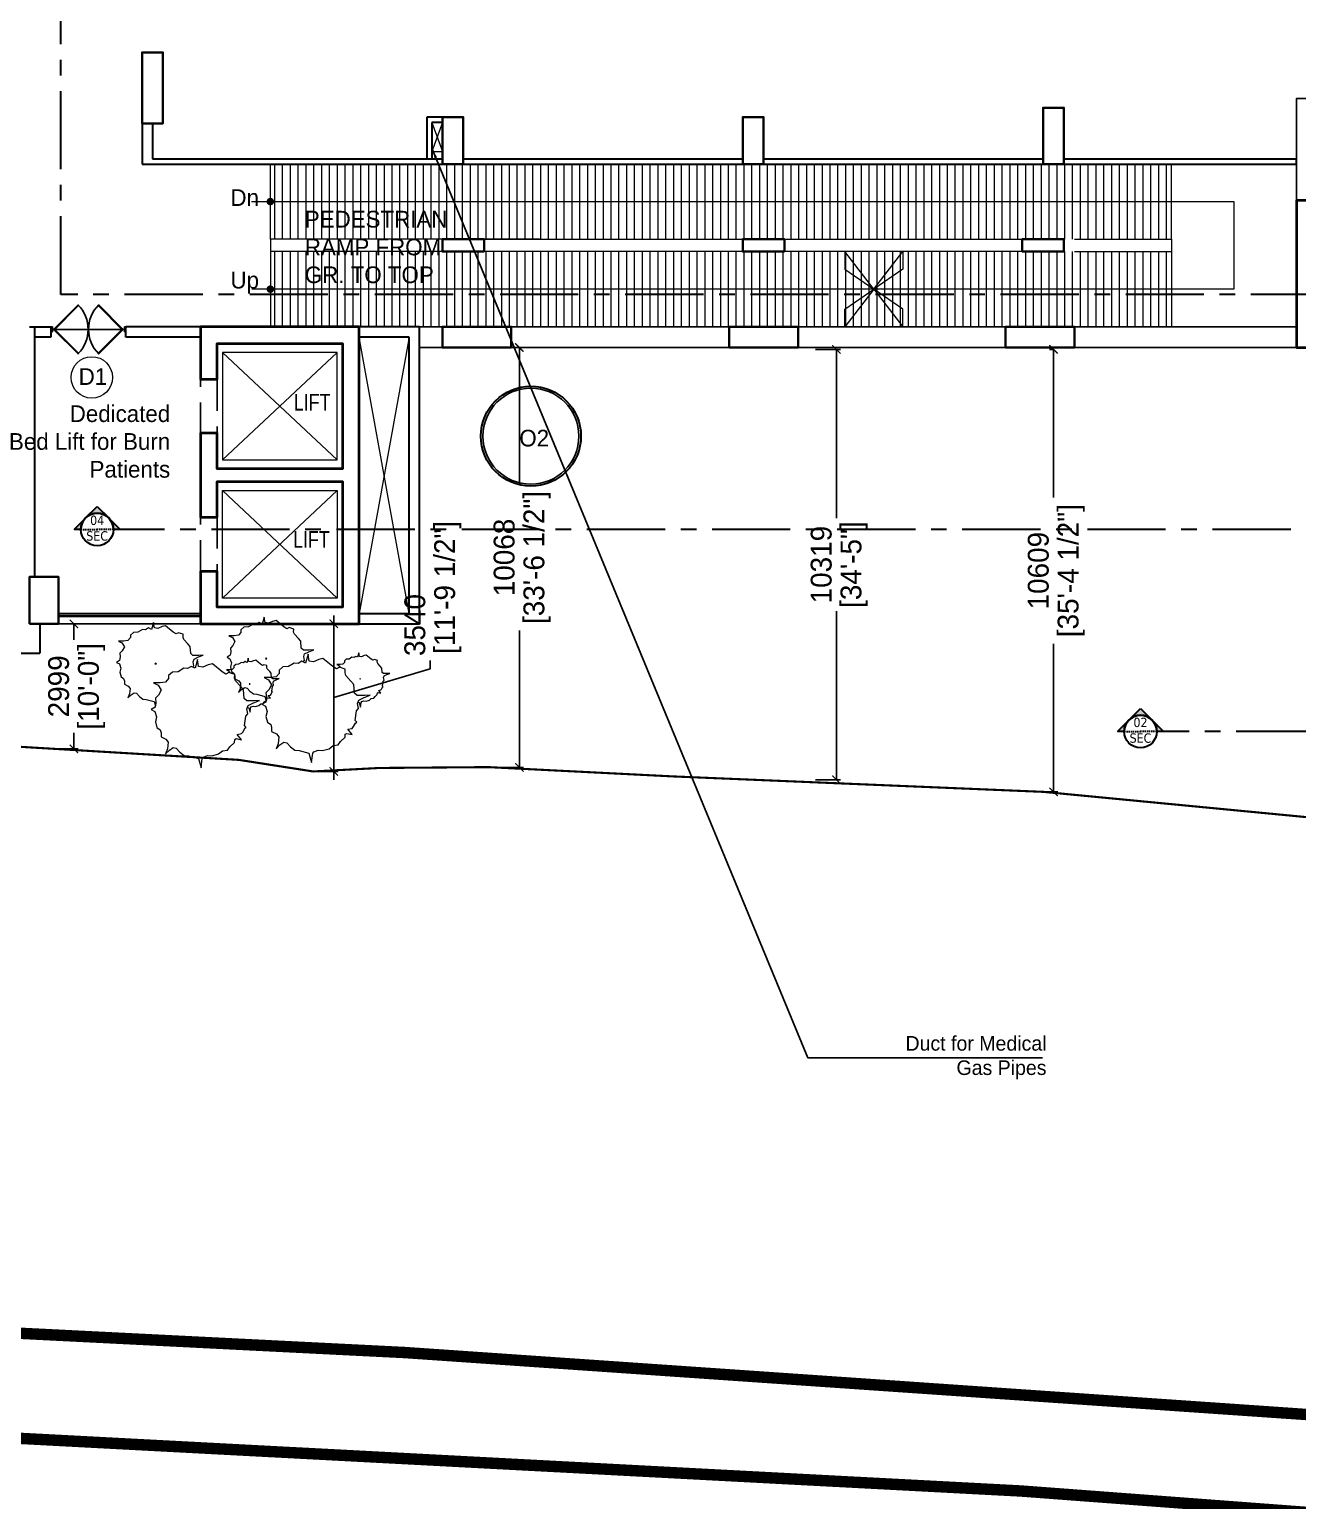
# Model space of a CAD drawing. Header units: millimetres. Extents: x 221017 to 6120115, y -1189702 to 83047459.
# Drawn here: x 3035820 to 3066220, y 33544 to 68821 of the extents above; entities that cross this region are included whole.
import ezdxf

# ---------------------------------------------------------------- set-up
doc = ezdxf.new("R2010")
doc.units = ezdxf.units.MM
doc.header["$LTSCALE"] = 150
doc.header["$MEASUREMENT"] = 0
doc.header["$PDMODE"] = 35
doc.header["$PDSIZE"] = -20
for name, pattern in [('BORDER', [1.75, 0.5, -0.25, 0.5, -0.25, 0, -0.25]), ('CENTERX2', [4, 2.5, -0.5, 0.5, -0.5]), ('DASHED2', [0.375, 0.25, -0.125]), ('HIDDEN', [0.375, 0.25, -0.125]), ('HIDDEN2', [0.1875, 0.125, -0.0625])]:
    doc.linetypes.add(name, pattern=pattern)
doc.layers.get('0').update_dxf_attribs({"linetype": 'CONTINUOUS', "lineweight": 9})
doc.layers.get('DEFPOINTS').update_dxf_attribs({"linetype": 'HIDDEN'})
for name, color, linetype in [('Above', 63, 'DASHED2'), ('door', 131, 'CONTINUOUS'), ('FURNITURE', 20, 'CONTINUOUS'), ('GLASS PLAN', 160, 'CONTINUOUS'), ('LOW WALL', 40, 'CONTINUOUS'), ('Propoerty Line', 3, 'BORDER'), ('ROAD', 1, 'CONTINUOUS'), ('TEXT', 7, 'CONTINUOUS')]:
    doc.layers.add(name, color=color, linetype=linetype)
for name, color, linetype, lineweight in [('col new', 1, 'CONTINUOUS', 35), ('DIM', 7, 'CONTINUOUS', 13), ('Door Window Schedule', 173, 'CONTINUOUS', 9), ('illustr-TREE', 113, 'CONTINUOUS', 5), ('line', 251, 'CONTINUOUS', 15), ('new column', 203, 'CONTINUOUS', 40), ('Notes', 240, 'CONTINUOUS', 9), ('RAMP', 251, 'CONTINUOUS', 5), ('section line', 254, 'CONTINUOUS', 30), ('WALL', 7, 'CONTINUOUS', 30), ('Wall_Low', 31, 'CONTINUOUS', 20)]:
    doc.layers.add(name, color=color, linetype=linetype, lineweight=lineweight)
doc.layers.add('landscape', color=7, linetype='CONTINUOUS', lineweight=18, true_color=0x050505)
doc.styles.get("Standard").update_dxf_attribs({"font": 'GOTHIC.TTF', "width": 0.8})
doc.styles.add('Tahoma', font='tahoma.ttf')
doc.styles.add('Text Layout', font='GOTHIC.TTF')
doc.dimstyles.new('scale 50mm NEW', dxfattribs={"dimscale": 0, "dimtxt": 500, "dimasz": 200, "dimexe": 100, "dimexo": 100, "dimgap": 100, "dimtad": 0, "dimdec": 0, "dimzin": 1, "dimdsep": 46, "dimtxsty": 'Text Layout', "dimblk": 'ARCHTICK', "dimcen": 0.09, "dimclrd": 256, "dimclre": 256, "dimadec": 0, "dimazin": 0, "dimtfac": 1, "dimtdec": 0, "dimtmove": 1, "dimatfit": 0, "dimfxl": 0, "dimtolj": 1, "dimtzin": 0, "dimarcsym": 0})

# ---------------------------------------------------------------- blocks, each defined once
blk = doc.blocks.new('TREE_016')
at = {"layer": 'illustr-TREE'}
for p, q in [((-11407.8, 14147.4), (-11411.5, 14133.9)), ((-11406, 14136.8), (-11407.8, 14147.4)), ((-11391.4, 14139.2), (-11399.6, 14135.7)), ((-11384.9, 14140.9), (-11391.4, 14139.2)), ((-11369.8, 14128.6), (-11384.9, 14140.9)), ((-11475.1, 14111.6), (-11468.3, 14108.1)), ((-11465.1, 14111.6), (-11475.1, 14111.6)), ((-11456.8, 14112.8), (-11465.1, 14111.6)), ((-11452.2, 14118.1), (-11456.8, 14112.8)), ((-11446.3, 14128), (-11452.2, 14122.8)), ((-11452.2, 14122.8), (-11452.2, 14118.1)), ((-11437.6, 14128.6), (-11446.3, 14128)), ((-11428.9, 14133.9), (-11437.6, 14128.6)), ((-11422.9, 14133.3), (-11428.9, 14133.9)), ((-11417.4, 14136.8), (-11422.9, 14133.3)), ((-11411.5, 14133.9), (-11417.4, 14136.8)), ((-11399.6, 14135.7), (-11406, 14136.8)), ((-11364.3, 14125.1), (-11369.8, 14128.6)), ((-11359.8, 14127.5), (-11364.3, 14125.1)), ((-11350.6, 14124.5), (-11359.8, 14127.5)), ((-11351.1, 14118.6), (-11350.6, 14124.5)), ((-11349.7, 14114.5), (-11351.1, 14118.6)), ((-11341.9, 14106.3), (-11349.7, 14114.5)), ((-11467.8, 14092.8), (-11472.4, 14088.1)), ((-11472.4, 14088.1), (-11471.5, 14081.1)), ((-11468.3, 14108.1), (-11463.7, 14100.5)), ((-11463.7, 14100.5), (-11467.8, 14092.8)), ((-11337.3, 14101), (-11341.9, 14106.3)), ((-11336.4, 14087.5), (-11337.3, 14101)), ((-11332.3, 14084), (-11336.4, 14087.5)), ((-11320.9, 14084), (-11332.3, 14084)), ((-11321.8, 14081.1), (-11312.6, 14084.6)), ((-11312.6, 14084.6), (-11320.9, 14084)), ((-11472.8, 14074.1), (-11478.8, 14070.5)), ((-11478.8, 14070.5), (-11473.3, 14067.6)), ((-11473.3, 14067.6), (-11470.5, 14059.4)), ((-11471.5, 14081.1), (-11472.8, 14074.1)), ((-11470.5, 14059.4), (-11472.4, 14051.8)), ((-11403.7, 14069.4), (-11405.1, 14067.6)), ((-11405.1, 14067.6), (-11402.3, 14067.6)), ((-11402.3, 14067.6), (-11403.7, 14069.4)), ((-11349.8, 14059.3), (-11360.7, 14052.7)), ((-11342.4, 14058.6), (-11349.8, 14059.3)), ((-11335.5, 14063), (-11342.4, 14058.6)), ((-11328.1, 14059.3), (-11335.5, 14063)), ((-11333.1, 14061.2), (-11330.5, 14064.1)), ((-11331.8, 14071.7), (-11330, 14077)), ((-11330.5, 14064.1), (-11331.8, 14071.7)), ((-11330, 14077), (-11321.8, 14081.1)), ((-11323.5, 14076.2), (-11328.1, 14059.3)), ((-11321.2, 14063), (-11323.5, 14076.2)), ((-11313.2, 14061.5), (-11321.2, 14063)), ((-11302.9, 14065.9), (-11313.2, 14061.5)), ((-11294.9, 14068.1), (-11302.9, 14065.9)), ((-11276, 14052.7), (-11294.9, 14068.1)), ((-11268.1, 14056.3), (-11263.9, 14054.1)), ((-11261.8, 14056.3), (-11268.1, 14056.3)), ((-11256.7, 14057.1), (-11261.8, 14056.3)), ((-11253.8, 14060.4), (-11256.7, 14057.1)), ((-11250.1, 14066.6), (-11253.8, 14063.3)), ((-11253.8, 14063.3), (-11253.8, 14060.4)), ((-11244.7, 14067), (-11250.1, 14066.6)), ((-11239.2, 14070.3), (-11244.7, 14067)), ((-11235.5, 14069.9), (-11239.2, 14070.3)), ((-11232.1, 14072.1), (-11235.5, 14069.9)), ((-11228.4, 14070.3), (-11232.1, 14072.1)), ((-11226.1, 14078.7), (-11228.4, 14070.3)), ((-11224.9, 14072.1), (-11226.1, 14078.7)), ((-11220.9, 14071.4), (-11224.9, 14072.1)), ((-11215.8, 14073.6), (-11220.9, 14071.4)), ((-11211.8, 14074.7), (-11215.8, 14073.6)), ((-11202.3, 14067), (-11211.8, 14074.7)), ((-11198.9, 14064.8), (-11202.3, 14067)), ((-11196, 14066.2), (-11198.9, 14064.8)), ((-11190.3, 14064.4), (-11196, 14066.2)), ((-11190.6, 14060.7), (-11190.3, 14064.4)), ((-11189.8, 14058.2), (-11190.6, 14060.7)), ((-11184.9, 14053), (-11189.8, 14058.2)), ((-11472.4, 14051.8), (-11470.1, 14042.9)), ((-11470.1, 14042.9), (-11465.1, 14039.4)), ((-11465.1, 14039.4), (-11463.7, 14034.7)), ((-11463.7, 14034.7), (-11463.7, 14028.9)), ((-11463.7, 14028.9), (-11456.4, 14025.3)), ((-11407.6, 14031.5), (-11399, 14027)), ((-11395, 14031.5), (-11407.6, 14031.5)), ((-11399, 14027), (-11393.3, 14017.5)), ((-11384.7, 14032.9), (-11395, 14031.5)), ((-11379, 14039.5), (-11384.7, 14032.9)), ((-11371.6, 14052), (-11379, 14045.4)), ((-11379, 14045.4), (-11379, 14039.5)), ((-11360.7, 14052.7), (-11371.6, 14052)), ((-11269.1, 14048.3), (-11276, 14052.7)), ((-11263.4, 14051.3), (-11269.1, 14048.3)), ((-11263.9, 14054.1), (-11261.7, 14050.5)), ((-11252, 14047.6), (-11263.4, 14051.3)), ((-11252.5, 14040.3), (-11252, 14047.6)), ((-11250.8, 14035.1), (-11252.5, 14040.3)), ((-11241.1, 14024.8), (-11250.8, 14035.1)), ((-11223.5, 14029.9), (-11224.4, 14028.8)), ((-11224.4, 14028.8), (-11222.7, 14028.8)), ((-11222.7, 14028.8), (-11223.5, 14029.9)), ((-11182, 14049.7), (-11184.9, 14053)), ((-11181.5, 14041.3), (-11182, 14049.7)), ((-11178.9, 14039.1), (-11181.5, 14041.3)), ((-11179.7, 14024.4), (-11177.7, 14026.6)), ((-11171.7, 14039.1), (-11178.9, 14039.1)), ((-11178.6, 14031.4), (-11177.5, 14034.7)), ((-11177.7, 14026.6), (-11178.6, 14031.4)), ((-11177.5, 14034.7), (-11172.3, 14037.3)), ((-11172.3, 14037.3), (-11166.6, 14039.5)), ((-11166.6, 14039.5), (-11171.7, 14039.1)), ((-11453.6, 14010.1), (-11456.8, 14002.5)), ((-11456.8, 14002.5), (-11450.9, 14008.3)), ((-11456.4, 14025.3), (-11452.7, 14020.6)), ((-11452.7, 14020.6), (-11453.6, 14010.1)), ((-11450.9, 14008.3), (-11444.9, 14012.4)), ((-11444.9, 14012.4), (-11440.3, 14011.3)), ((-11440.3, 14011.3), (-11434.8, 14005.4)), ((-11434.8, 14005.4), (-11428, 14000.1)), ((-11428, 14000.1), (-11421.6, 13999.5)), ((-11421.6, 13999.5), (-11406.5, 13995.4)), ((-11398.5, 14008), (-11404.2, 14002.1)), ((-11404.2, 14002.1), (-11403, 13993.3)), ((-11393.3, 14017.5), (-11398.5, 14008)), ((-11235.4, 14018.2), (-11241.1, 14024.8)), ((-11234.2, 14001.4), (-11235.4, 14018.2)), ((-11229.1, 13997), (-11234.2, 14001.4)), ((-11194.9, 13995.1), (-11190.6, 13999.1)), ((-11190.6, 13999.1), (-11190.3, 14002.1)), ((-11190.3, 14002.1), (-11188.9, 14002.8)), ((-11188.9, 14002.8), (-11183.7, 14001.7)), ((-11188, 14006.8), (-11183.7, 14007.6)), ((-11183.7, 14001.7), (-11188, 14006.8)), ((-11183.7, 14007.6), (-11182.3, 14009.4)), ((-11182.3, 14009.4), (-11180.6, 14012.7)), ((-11180.9, 14015.3), (-11179.7, 14024.4)), ((-11179.5, 14013.4), (-11180.9, 14015.3)), ((-11180.6, 14012.7), (-11179.5, 14013.4)), ((-11404.7, 13984.5), (-11412.2, 13980.1)), ((-11412.2, 13980.1), (-11405.3, 13976.4)), ((-11406.5, 13995.4), (-11404, 13987)), ((-11405.3, 13976.4), (-11401.9, 13966.2)), ((-11403, 13993.3), (-11404.7, 13984.5)), ((-11230.8, 13967.6), (-11226.8, 13972)), ((-11214.8, 13997), (-11229.1, 13997)), ((-11228.5, 13981.6), (-11226.2, 13988.2)), ((-11226.8, 13972), (-11228.5, 13981.6)), ((-11227.5, 13984.3), (-11225.2, 13983.7)), ((-11226.2, 13988.2), (-11215.9, 13993.3)), ((-11225.2, 13983.7), (-11222.7, 13974.9)), ((-11222.7, 13974.9), (-11221.5, 13983.7)), ((-11221.5, 13983.7), (-11220.4, 13985.2)), ((-11220.4, 13985.2), (-11216.4, 13986.7)), ((-11216.4, 13986.7), (-11212.1, 13986.3)), ((-11215.9, 13993.3), (-11204.5, 13997.7)), ((-11204.5, 13997.7), (-11214.8, 13997)), ((-11212.1, 13986.3), (-11205.8, 13988.1)), ((-11205.8, 13988.1), (-11202.1, 13991.1)), ((-11202.1, 13991.1), (-11197.2, 13991.8)), ((-11197.2, 13991.8), (-11194.9, 13995.1)), ((-11401.9, 13966.2), (-11404.2, 13956.6)), ((-11404.2, 13956.6), (-11401.3, 13945.6)), ((-11401.3, 13945.6), (-11395, 13941.2)), ((-11236, 13937.6), (-11232.5, 13944.2)), ((-11233.1, 13949.3), (-11230.8, 13967.6)), ((-11230.2, 13945.6), (-11233.1, 13949.3)), ((-11232.5, 13944.2), (-11230.2, 13945.6)), ((-11395, 13941.2), (-11393.3, 13935.4)), ((-11393.3, 13935.4), (-11393.3, 13928)), ((-11393.3, 13928), (-11384.1, 13923.6)), ((-11384.1, 13923.6), (-11379.6, 13917.8)), ((-11379.6, 13917.8), (-11380.7, 13904.5)), ((-11261.1, 13908.9), (-11252.5, 13917)), ((-11252.5, 13917), (-11252, 13922.9)), ((-11252, 13922.9), (-11249.1, 13924.4)), ((-11249.1, 13924.4), (-11238.8, 13922.2)), ((-11247.4, 13932.4), (-11238.8, 13933.9)), ((-11238.8, 13922.2), (-11247.4, 13932.4)), ((-11238.8, 13933.9), (-11236, 13937.6)), ((-11380.7, 13904.5), (-11384.7, 13895)), ((-11384.7, 13895), (-11377.3, 13902.3)), ((-11377.3, 13902.3), (-11369.8, 13907.5)), ((-11369.8, 13907.5), (-11364.1, 13906)), ((-11364.1, 13906), (-11357.3, 13898.7)), ((-11357.3, 13898.7), (-11348.7, 13892.1)), ((-11348.7, 13892.1), (-11340.7, 13891.3)), ((-11340.7, 13891.3), (-11321.8, 13886.2)), ((-11321.8, 13886.2), (-11316.6, 13868.6)), ((-11316.6, 13868.6), (-11314.3, 13886.2)), ((-11314.3, 13886.2), (-11312.1, 13889.1)), ((-11312.1, 13889.1), (-11304, 13892.1)), ((-11304, 13892.1), (-11295.5, 13891.3)), ((-11295.5, 13891.3), (-11282.9, 13895)), ((-11282.9, 13895), (-11275.4, 13900.9)), ((-11275.4, 13900.9), (-11265.7, 13902.3)), ((-11265.7, 13902.3), (-11261.1, 13908.9))]:
    blk.add_line(p, q, dxfattribs=at)
blk = doc.blocks.new('_ARCHTICK')
at = {"color": 0, "linetype": 'ByBlock', "const_width": 0.15}
blk.add_lwpolyline([(-0.5, -0.5), (0.5, 0.5)], dxfattribs=at)
blk = doc.blocks.new('*D202')
at = {"layer": 'DEFPOINTS', "color": 0, "ltscale": 0.5, "transparency": 16777216}
for p in [(3036170, 54568), (3036430, 51569), (3036885, 51569)]:
    blk.add_point(p, dxfattribs=at)
at = {"layer": 'DIM', "lineweight": -2, "ltscale": 0.5, "transparency": 16777216}
for p, q in [((3036385, 54568), (3036985, 54568)), ((3036885, 54568), (3036885, 54185)), ((3036885, 51569), (3036885, 51952)), ((3036530, 51569), (3036985, 51569))]:
    blk.add_line(p, q, dxfattribs=at)
at = {"layer": 'DIM', "lineweight": -2, "ltscale": 0.5, "transparency": 16777216, "xscale": 200, "yscale": 200, "zscale": 200}
for p, rotation in [((3036885, 54568), 90), ((3036885, 51569), 270)]:
    blk.add_blockref('_ARCHTICK', p, dxfattribs=dict(at, rotation=rotation))
at = {"layer": 'DIM', "color": 0, "ltscale": 0.5, "transparency": 16777216, "char_height": 500, "attachment_point": 5, "rotation": 90, "style": 'Text Layout'}
for s, insert in [('\\A1;[10\'-0"]', (3037309, 53069)), ('\\A1;2999', (3036522, 53069))]:
    blk.add_mtext(s, dxfattribs=dict(at, insert=insert))
blk = doc.blocks.new('*D203')
at = {"layer": 'DEFPOINTS', "color": 0, "ltscale": 0.5, "transparency": 16777216}
for p in [(3042622, 54568), (3043115, 54568), (3042622, 51028)]:
    blk.add_point(p, dxfattribs=at)
at = {"layer": 'DIM', "lineweight": -2, "ltscale": 0.5, "transparency": 16777216}
for p, q in [((3043115, 54568), (3043115, 54768)), ((3042722, 54568), (3043215, 54568)), ((3043115, 51028), (3043115, 54568)), ((3043115, 51028), (3043115, 54568)), ((3045424, 53491), (3045424, 53691)), ((3043115, 52798), (3045424, 53491)), ((3042722, 51028), (3043215, 51028)), ((3043115, 51028), (3043115, 50828))]:
    blk.add_line(p, q, dxfattribs=at)
at = {"layer": 'DIM', "lineweight": -2, "ltscale": 0.5, "transparency": 16777216, "xscale": 200, "yscale": 200, "zscale": 200}
for p, rotation in [((3043115, 54568), 270), ((3043115, 51028), 90)]:
    blk.add_blockref('_ARCHTICK', p, dxfattribs=dict(at, rotation=rotation))
at = {"layer": 'DIM', "color": 0, "ltscale": 0.5, "transparency": 16777216, "char_height": 500, "attachment_point": 5, "rotation": 90, "style": 'Text Layout'}
for s, insert in [('\\A1;[11\'-9 1/2"]', (3045848, 55442)), ('\\A1;3540', (3045062, 54539))]:
    blk.add_mtext(s, dxfattribs=dict(at, insert=insert))
blk = doc.blocks.new('*D232')
at = {"layer": 'DEFPOINTS', "color": 0, "ltscale": 0.5, "transparency": 16777216}
for p in [(3046545, 61193), (3045970, 51125), (3047564, 51125)]:
    blk.add_point(p, dxfattribs=at)
at = {"layer": 'DIM', "lineweight": -2, "ltscale": 0.5, "transparency": 16777216}
for p, q in [((3047064, 61193), (3047664, 61193)), ((3047564, 61193), (3047564, 57910)), ((3047564, 51125), (3047564, 54409)), ((3047064, 51125), (3047664, 51125))]:
    blk.add_line(p, q, dxfattribs=at)
at = {"layer": 'DIM', "lineweight": -2, "ltscale": 0.5, "transparency": 16777216, "xscale": 200, "yscale": 200, "zscale": 200}
for p, rotation in [((3047564, 61193), 90), ((3047564, 51125), 270)]:
    blk.add_blockref('_ARCHTICK', p, dxfattribs=dict(at, rotation=rotation))
at = {"layer": 'DIM', "color": 0, "ltscale": 0.5, "transparency": 16777216, "char_height": 500, "attachment_point": 5, "rotation": 90, "style": 'Text Layout'}
for s, insert in [('\\A1;[33\'-6 1/2"]', (3047988, 56159)), ('\\A1;10068', (3047202, 56159))]:
    blk.add_mtext(s, dxfattribs=dict(at, insert=insert))
blk = doc.blocks.new('*D233')
at = {"layer": 'DEFPOINTS', "color": 0, "ltscale": 0.5, "transparency": 16777216}
for p in [(3053170, 61148), (3055165, 61148), (3053170, 50829)]:
    blk.add_point(p, dxfattribs=at)
at = {"layer": 'DIM', "lineweight": -2, "ltscale": 0.5, "transparency": 16777216}
for p, q in [((3054665, 61148), (3055265, 61148)), ((3055165, 61148), (3055165, 57105)), ((3055165, 50829), (3055165, 54872)), ((3054665, 50829), (3055265, 50829))]:
    blk.add_line(p, q, dxfattribs=at)
at = {"layer": 'DIM', "lineweight": -2, "ltscale": 0.5, "transparency": 16777216, "xscale": 200, "yscale": 200, "zscale": 200}
for p, rotation in [((3055165, 61148), 90), ((3055165, 50829), 270)]:
    blk.add_blockref('_ARCHTICK', p, dxfattribs=dict(at, rotation=rotation))
at = {"layer": 'DIM', "color": 0, "ltscale": 0.5, "transparency": 16777216, "char_height": 500, "attachment_point": 5, "rotation": 90, "style": 'Text Layout'}
for s, insert in [('\\A1;10319', (3054803, 55988)), ('\\A1;[34\'-5"]', (3055589, 55988))]:
    blk.add_mtext(s, dxfattribs=dict(at, insert=insert))
blk = doc.blocks.new('*D234')
at = {"layer": 'DEFPOINTS', "color": 0, "ltscale": 0.5, "transparency": 16777216}
for p in [(3060370, 61148), (3060129, 50539), (3060370, 50539)]:
    blk.add_point(p, dxfattribs=at)
at = {"layer": 'DIM', "lineweight": -2, "ltscale": 0.5, "transparency": 16777216}
for p, q in [((3060370, 61148), (3060270, 61148)), ((3060370, 61148), (3060370, 57594)), ((3060370, 50539), (3060370, 54092)), ((3060229, 50539), (3060470, 50539))]:
    blk.add_line(p, q, dxfattribs=at)
at = {"layer": 'DIM', "lineweight": -2, "ltscale": 0.5, "transparency": 16777216, "xscale": 200, "yscale": 200, "zscale": 200}
for p, rotation in [((3060370, 61148), 90), ((3060370, 50539), 270)]:
    blk.add_blockref('_ARCHTICK', p, dxfattribs=dict(at, rotation=rotation))
at = {"layer": 'DIM', "color": 0, "ltscale": 0.5, "transparency": 16777216, "char_height": 500, "attachment_point": 5, "rotation": 90, "style": 'Text Layout'}
for s, insert in [('\\A1;[35\'-4 1/2"]', (3060794, 55843)), ('\\A1;10609', (3060007, 55843))]:
    blk.add_mtext(s, dxfattribs=dict(at, insert=insert))
blk = doc.blocks.new('D72')
at = {"layer": 'door'}
for p, q in [((0, 4.9), (1.5, 4.9)), ((0, -0.1), (0, 4.9)), ((0, 0.4), (0, 4.5)), ((1.5, -0.1), (1.5, 4.9)), ((1.5, 0.9), (1.5, 0.9)), ((2.5, 2.4), (3.4, 2.4)), ((69.5, 2.4), (68.6, 2.4)), ((70.5, 0.9), (70.5, 4.9)), ((72, 4.9), (70.5, 4.9)), ((70.5, -0.1), (70.5, 0.9)), ((70.5, 0.9), (70.5, 0.9)), ((72, -0.1), (72, 4.9)), ((72, 0.4), (72, 4.5)), ((0, -0.1), (1.5, -0.1)), ((72, -0.1), (70.5, -0.1))]:
    blk.add_line(p, q, dxfattribs=at)
at = {"layer": 'door', "linetype": 'HIDDEN2', "ltscale": 10}
blk.add_line((1.5, 2.4), (70.5, 2.4), dxfattribs=at)
at = {"layer": 'door', "ltscale": 10}
for points in [[(26.7, 25.3, 0.007036), (26.1, 26), (2.5, 2.4), (3.2, 1.8)], [(45.3, 25.3, -0.007036), (45.9, 26), (69.5, 2.4), (68.8, 1.8)], [(26.7, -20.5, -0.007036), (26.1, -21.1), (2.5, 2.4), (3.2, 3.1)], [(45.3, -20.5, 0.007036), (45.9, -21.1), (69.5, 2.4), (68.8, 3.1)]]:
    blk.add_lwpolyline(points, format="xyb", close=True, dxfattribs=at)
for centre, start, end in [((2.5, 2.4), 315, 45), ((69.5, 2.4), 135, 225)]:
    blk.add_arc(centre, 33.3, start, end, dxfattribs=at)
blk = doc.blocks.new('gf gf g')
at = {"layer": 'Door Window Schedule', "ltscale": 0.5}
blk.add_circle((3035065, 232482), 497, dxfattribs=at)
at = {"layer": 'Door Window Schedule', "ltscale": 0.5, "insert": (3035092, 232703), "char_height": 400, "width": 871.62, "attachment_point": 2}
blk.add_mtext('{\\W1;D1}', dxfattribs=at)

msp = doc.modelspace()

# ---------------------------------------------------------------- hatches: boundary and pattern name
at = {"layer": 'RAMP', "ltscale": 0.5}
h = msp.add_hatch(dxfattribs=at)
h.set_pattern_fill('LINE', color=256, scale=1500, angle=90, style=0)
h.set_pattern_definition([(90, (2911577.74, 78103.02), (-187.5, 1e-14), [])])
h.paths.add_polyline_path([(3057059.7, 65593.2), (3041594.8, 65593.2), (3041594.8, 63793.2), (3048044.8, 63793.2), (3052919.8, 63793.2), (3053919.8, 63793.2), (3057059.7, 63793.2), (3056059.7, 64693.2)])
h.paths.add_polyline_path([(3063194.8, 65593.2), (3057059.7, 65593.2), (3056059.7, 64693.2), (3063194.8, 64693.2)])
h.paths.add_polyline_path([(3063194.8, 64693.2), (3056059.7, 64693.2), (3057059.7, 63793.2), (3059869.8, 63793.2), (3060869.8, 63793.2), (3063194.8, 63793.2)])
h.paths.add_polyline_path([(3063194.8, 63493.2), (3060869.8, 63493.2), (3059869.8, 63493.2), (3053919.8, 63493.2), (3052919.8, 63493.2), (3046719.8, 63493.2), (3041594.8, 63493.2), (3041594.8, 62593.2), (3063194.8, 62593.2)])
h.paths.add_polyline_path([(3063194.8, 62593.2), (3041594.8, 62593.2), (3041594.8, 61693.2), (3043720.8, 61693.2), (3045719.8, 61693.2), (3047369.3, 61693.2), (3052595, 61693.2), (3054244.5, 61693.2), (3059220.3, 61693.2), (3060869.8, 61693.2), (3063194.8, 61693.2)])
at = {"layer": 'section line'}
h = msp.add_hatch(color=256, dxfattribs=at)
edge = h.paths.add_edge_path()
edge.add_line((3037052.5, 56831.1), (3036890.7, 56831.1))
edge.add_line((3036890.7, 56831.1), (3037443.1, 57383.6))
edge.add_line((3037443.1, 57383.6), (3037995.6, 56831.1))
edge.add_line((3037995.6, 56831.1), (3037833.8, 56831.1))
edge.add_arc((3037443.1, 56831.1), 390.6, 0, 180)
h = msp.add_hatch(color=256, dxfattribs=at)
edge = h.paths.add_edge_path()
edge.add_line((3062063.5, 51985.1), (3061901.7, 51985.1))
edge.add_line((3061901.7, 51985.1), (3062454.1, 52537.6))
edge.add_line((3062454.1, 52537.6), (3063006.5, 51985.1))
edge.add_line((3063006.5, 51985.1), (3062844.7, 51985.1))
edge.add_arc((3062454.1, 51985.1), 390.6, 0, 180)

# ---------------------------------------------------------------- linework, layer by layer
at = {"ltscale": 0.5}
for p, q in [((3041594.8, 63793.2), (3041594.8, 65593.2)), ((3063194.8, 63793.2), (3063194.8, 65593.2)), ((3048044.8, 63793.2), (3041594.8, 63793.2)), ((3041594.8, 63793.2), (3041594.8, 63493.2)), ((3046719.8, 63793.2), (3052919.8, 63793.2)), ((3053919.8, 63793.2), (3059869.8, 63793.2)), ((3060869.8, 63793.2), (3063194.8, 63793.2)), ((3063194.8, 63793.2), (3063194.8, 61693.2)), ((3048044.8, 63493.2), (3041594.8, 63493.2)), ((3041594.8, 63493.2), (3041594.8, 61693.2)), ((3052919.8, 63493.2), (3046719.8, 63493.2)), ((3059869.8, 63493.2), (3053919.8, 63493.2)), ((3056059.7, 62593.2), (3055364.7, 63493.2)), ((3060869.8, 63493.2), (3063194.8, 63493.2)), ((3056059.7, 62593.2), (3041151.2, 62593.2)), ((3056059.7, 62593.2), (3055364.7, 61693.2)), ((3056059.7, 62593.2), (3056754.7, 61693.2))]:
    msp.add_line(p, q, dxfattribs=at)
for points in [[(3041145.2, 64693.2), (3064693.3, 64693.2), (3064693.3, 62593.2), (3056059.7, 62593.2), (3056754.7, 63493.2)], [(3055364.7, 63493.2), (3055364.7, 63070.1), (3056059.7, 62593.2)], [(3056754.7, 63493.2), (3056754.7, 63070.1), (3056059.7, 62593.2)], [(3055364.7, 61693.2), (3055364.7, 62116.2), (3056059.7, 62593.2)], [(3056754.7, 61693.2), (3056754.7, 62116.2), (3056059.7, 62593.2)]]:
    msp.add_lwpolyline(points, dxfattribs=at)
at = {"ltscale": 0.5, "const_width": 90}
for points in [[(3041639.8, 64693.2, -1), (3041549.8, 64693.2, -1)], [(3041639.8, 62593.2, -1), (3041549.8, 62593.2, -1)]]:
    msp.add_lwpolyline(points, format="xyb", close=True, dxfattribs=at)
at = {"layer": 'Above', "ltscale": 20}
for p, q in [((3039921.3, 59128.4), (3039921.3, 60428.4)), ((3040321.3, 60428.4), (3040321.3, 59128.4)), ((3039921.3, 55824.2), (3039921.3, 57124.2)), ((3040321.3, 57124.2), (3040321.3, 55824.2))]:
    msp.add_line(p, q, dxfattribs=at)
at = {"layer": 'col new', "linetype": 'Continuous', "ltscale": 0.5}
for points in [[(3038519.8, 66568.2), (3039019.8, 66568.2), (3039019.8, 68268.2), (3038519.8, 68268.2)], [(3045719.8, 65593.2), (3046219.8, 65593.2), (3046219.8, 66718.2), (3045719.8, 66718.2)], [(3052919.8, 65593.2), (3053419.8, 65593.2), (3053419.8, 66718.2), (3052919.8, 66718.2)], [(3060119.8, 65593.2), (3060619.8, 65593.2), (3060619.8, 66943.2), (3060119.8, 66943.2)], [(3046719.8, 63493.2), (3046719.8, 63793.2), (3045719.8, 63793.2), (3045719.8, 63493.2)], [(3053919.8, 63493.2), (3053919.8, 63793.2), (3052919.8, 63793.2), (3052919.8, 63493.2)], [(3060619.8, 63493.2), (3060619.8, 63793.2), (3059619.8, 63793.2), (3059619.8, 63493.2)], [(3047369.3, 61193.2), (3047369.3, 61693.2), (3045719.8, 61693.2), (3045719.8, 61193.2)], [(3054244.5, 61193.2), (3054244.5, 61693.2), (3052595, 61693.2), (3052595, 61193.2)], [(3060869.8, 61193.2), (3060869.8, 61693.2), (3059220.3, 61693.2), (3059220.3, 61193.2)], [(3035819.8, 54568.2), (3036519.8, 54568.2), (3036519.8, 55693.2), (3035819.8, 55693.2)]]:
    msp.add_lwpolyline(points, close=True, dxfattribs=at)
at = {"layer": 'FURNITURE', "ltscale": 0.5}
for p, q in [((3045719.8, 61693.2), (3045170.8, 61693.2)), ((3052595, 61693.2), (3047369.3, 61693.2)), ((3059220.3, 61693.2), (3054244.5, 61693.2)), ((3060619.8, 61693.2), (3064744.8, 61693.2)), ((3060869.8, 61693.2), (3066194.8, 61693.2)), ((3045719.8, 61193.2), (3045170.8, 61193.2)), ((3052595, 61193.2), (3047369.3, 61193.2)), ((3059220.3, 61193.2), (3054244.5, 61193.2)), ((3060869.8, 61193.2), (3066194.8, 61193.2))]:
    msp.add_line(p, q, dxfattribs=at)
at = {"layer": 'GLASS PLAN', "ltscale": 0.5}
for p, q in [((3066707.3, 67168.6), (3066194.8, 67168.6)), ((3036519.8, 54768.2), (3039921.3, 54768.2)), ((3036519.8, 54743.2), (3039921.3, 54743.2))]:
    msp.add_line(p, q, dxfattribs=at)
msp.add_lwpolyline([(3066194.8, 67168.6), (3066194.8, 67168.6), (3066194.8, 64718.2)], dxfattribs=at)
at = {"layer": 'line', "linetype": 'Continuous'}
for p, q in [((3044920.8, 54818.2), (3043720.8, 61443.2)), ((3044920.8, 61443.2), (3043720.8, 54818.2)), ((3040446.3, 58497.2), (3043195.8, 61076.7)), ((3040446.3, 61076.7), (3043195.8, 58497.2)), ((3040446.3, 57764.2), (3043195.8, 55184.7)), ((3040446.3, 55184.7), (3043195.8, 57764.2))]:
    msp.add_line(p, q, dxfattribs=at)
for points in [[(3040446.3, 61076.7), (3040446.3, 58497.2), (3043195.8, 58497.2), (3043195.8, 61076.7)], [(3040446.3, 55184.7), (3040446.3, 57764.2), (3043195.8, 57764.2), (3043195.8, 55184.7)]]:
    msp.add_lwpolyline(points, close=True, dxfattribs=at)
at = {"layer": 'LOW WALL', "ltscale": 0.5}
for p, q in [((3036519.8, 54818.2), (3039921.3, 54818.2)), ((3036519.8, 54568.2), (3039921.3, 54568.2))]:
    msp.add_line(p, q, dxfattribs=at)
msp.add_circle((3047841.3, 59067.9), 1150, dxfattribs=at)
at = {"layer": 'new column', "linetype": 'Continuous', "ltscale": 0.5}
for points in [[(3069269.8, 64718.2), (3068382.3, 64718.2), (3068382.3, 64343.2), (3068894.8, 64343.2), (3068894.8, 61568.2), (3066569.8, 61568.2), (3066569.8, 64343.2), (3067082.3, 64343.2), (3067082.3, 64718.2), (3066194.8, 64718.2), (3066194.8, 61193.2), (3069269.8, 61193.2)], [(3043720.8, 61693.2), (3039921.3, 61693.2), (3039921.3, 60436.7), (3040321.3, 60436.7), (3040321.3, 61293.2), (3043320.8, 61293.2), (3043320.8, 58280.7), (3040321.3, 58280.7), (3040321.3, 59137.2), (3039921.3, 59137.2), (3039921.3, 57124.2), (3040321.3, 57124.2), (3040321.3, 57980.7), (3043320.8, 57980.7), (3043320.8, 54968.2), (3040321.3, 54968.2), (3040321.3, 55824.7), (3039921.3, 55824.7), (3039921.3, 54568.2), (3043720.8, 54568.2)]]:
    msp.add_lwpolyline(points, close=True, dxfattribs=at)
at = {"layer": 'Propoerty Line', "lineweight": 15, "const_width": 50.8}
msp.add_lwpolyline([(3032022.8, 51832.8), (3040837.9, 51305.9), (3042621.8, 51027.8), (3044209.1, 51111.6), (3046821.7, 51132.1), (3051246.1, 50909.2), (3060128.7, 50538.7), (3069086.5, 49677.9), (3078837.7, 48342.7), (3080006.5, 47895), (3081092.4, 47858.4), (3082181.6, 47993.4), (3087171.2, 47344.2), (3091956.3, 46618.3), (3093918.4, 46159.8), (3099321.4, 45739.7), (3102399.3, 45421.4), (3112106.8, 44306), (3121829.1, 43070.6), (3132958.2, 40724.3), (3142784.6, 38640.7), (3145693.9, 38036.6), (3163549.7, 34256.8)], dxfattribs=at)
msp.add_lwpolyline([(3032022.8, 51832.8), (3040837.9, 51305.9), (3042621.8, 51027.8), (3044209.1, 51111.6), (3046821.7, 51132.1), (3051246.1, 50909.2), (3060128.7, 50538.7), (3069086.5, 49677.9), (3078837.7, 48342.7), (3080006.5, 47895), (3081092.4, 47858.4), (3082181.6, 47993.4), (3087171.2, 47344.2), (3091956.3, 46618.3), (3093918.4, 46159.8), (3099321.4, 45739.7), (3102399.3, 45421.4), (3112106.8, 44306), (3121829.1, 43070.6), (3132958.2, 40724.3), (3142784.6, 38640.7), (3145693.9, 38036.6), (3163549.7, 34256.8)], dxfattribs=at)
at = {"layer": 'ROAD', "lineweight": 15, "const_width": 274.3}
for points in [[(3193825, 1981.7), (3193658.2, 6673.4), (3192823.7, 8502.9), (3191641.4, 9788.7), (3190044.5, 10955.6), (3185720.7, 12578.1), (3180271.1, 14098.3), (3159712.5, 19286.1), (3150007.4, 21512.3), (3137087.6, 24295.5), (3111139.1, 29312.3), (3098902.4, 31235.2), (3081909, 34140.5), (3071294.7, 35274.1), (3044823, 37093.6), (3021554.8, 38259.2), (3001823.2, 38739.4), (2979917, 38629.2), (2958656.2, 35479.5)], [(3190252.5, 257.8), (3190120.3, 6775.6), (3189860.4, 8047.6), (3188848.1, 9063.6), (3185851.4, 10120.5), (3174881.6, 13055.8), (3161099.1, 16496.8), (3147000.6, 19880), (3135451.5, 22135.9), (3082501.5, 31739.5), (3071046.4, 32915.8), (3059575.3, 33774.8), (3026921.3, 35491.9), (2999362.7, 36370), (2977140.4, 36550.3), (2956715.2, 33205.1), (2926682, 28728)]]:
    msp.add_lwpolyline(points, dxfattribs=at)
at = {"layer": 'section line', "linetype": 'CENTERX2', "ltscale": 5}
for p, q in [((3036574.7, 62466.7), (3036574.7, 71384.4)), ((3105976.6, 62466.7), (3036574.7, 62466.7)), ((3096057.6, 56831.1), (3037833.8, 56831.1)), ((3174624.4, 51985.1), (3062844.7, 51985.1))]:
    msp.add_line(p, q, dxfattribs=at)
at = {"layer": 'section line'}
for p, q in [((3036890.7, 56831.1), (3037443.1, 57383.6)), ((3037166.9, 57107.3), (3037443.1, 57383.6)), ((3037443.1, 57383.6), (3037995.6, 56831.1)), ((3037443.1, 57383.6), (3037719.4, 57107.3)), ((3037052.5, 56831.1), (3036890.7, 56831.1)), ((3037052.5, 56831.1), (3037083.6, 56831.1)), ((3037105.3, 56831.1), (3037136.4, 56831.1)), ((3037156.9, 56831.1), (3037188, 56831.1)), ((3037209.7, 56831.1), (3037240.8, 56831.1)), ((3037261.2, 56831.1), (3037292.3, 56831.1)), ((3037314, 56831.1), (3037345.1, 56831.1)), ((3037365.6, 56831.1), (3037396.7, 56831.1)), ((3037417.1, 56831.1), (3037448.2, 56831.1)), ((3037469.2, 56831.1), (3037438.1, 56831.1)), ((3037520.7, 56831.1), (3037489.6, 56831.1)), ((3037572.3, 56831.1), (3037541.2, 56831.1)), ((3037625.1, 56831.1), (3037594, 56831.1)), ((3037676.6, 56831.1), (3037645.5, 56831.1)), ((3037729.4, 56831.1), (3037698.3, 56831.1)), ((3037781, 56831.1), (3037749.9, 56831.1)), ((3037833.8, 56831.1), (3037802.7, 56831.1)), ((3037995.6, 56831.1), (3037833.8, 56831.1)), ((3061901.7, 51985.1), (3062454.1, 52537.6)), ((3062177.9, 52261.3), (3062454.1, 52537.6)), ((3062454.1, 52537.6), (3063006.5, 51985.1)), ((3062454.1, 52537.6), (3062730.3, 52261.3)), ((3062063.5, 51985.1), (3061901.7, 51985.1)), ((3062063.5, 51985.1), (3062094.6, 51985.1)), ((3062116.3, 51985.1), (3062147.4, 51985.1)), ((3062167.8, 51985.1), (3062198.9, 51985.1)), ((3062220.6, 51985.1), (3062251.7, 51985.1)), ((3062272.2, 51985.1), (3062303.3, 51985.1)), ((3062325, 51985.1), (3062356.1, 51985.1)), ((3062376.5, 51985.1), (3062407.6, 51985.1)), ((3062428, 51985.1), (3062459.1, 51985.1)), ((3062480.2, 51985.1), (3062449.1, 51985.1)), ((3062531.7, 51985.1), (3062500.6, 51985.1)), ((3062583.2, 51985.1), (3062552.1, 51985.1)), ((3062636.1, 51985.1), (3062605, 51985.1)), ((3062687.6, 51985.1), (3062656.5, 51985.1)), ((3062740.4, 51985.1), (3062709.3, 51985.1)), ((3062791.9, 51985.1), (3062760.8, 51985.1)), ((3062844.7, 51985.1), (3062813.6, 51985.1)), ((3063006.5, 51985.1), (3062844.7, 51985.1))]:
    msp.add_line(p, q, dxfattribs=at)
for centre in [(3037443.1, 56831.1), (3062454.1, 51985.1)]:
    msp.add_circle(centre, 390.6, dxfattribs=at)
for centre, start, end in [((3037443.1, 56831.1), 0, 180), ((3037443.1, 56831.1), 45, 135), ((3062454.1, 51985.1), 0, 180), ((3062454.1, 51985.1), 45, 135)]:
    msp.add_arc(centre, 390.6, start, end, dxfattribs=at)
at = {"layer": 'WALL', "ltscale": 0.5}
for p, q in [((3045719.8, 66718.2), (3045344.8, 66718.2)), ((3045344.8, 66718.2), (3045344.8, 65718.2)), ((3038519.8, 66568.2), (3038519.8, 65593.2)), ((3038769.8, 66568.2), (3038769.8, 65718.2)), ((3045719.8, 66593.2), (3045469.8, 66593.2)), ((3045469.8, 66593.2), (3045469.8, 65718.2)), ((3038769.8, 65718.2), (3045719.8, 65718.2)), ((3046219.8, 65718.2), (3052919.8, 65718.2)), ((3053419.8, 65718.2), (3060119.8, 65718.2)), ((3060619.8, 65718.2), (3066194.8, 65718.2)), ((3066194.8, 65593.2), (3066194.8, 65718.2)), ((3038519.8, 65593.2), (3045719.8, 65593.2)), ((3046219.8, 65593.2), (3052919.8, 65593.2)), ((3053419.8, 65593.2), (3060119.8, 65593.2)), ((3060619.8, 65593.2), (3066194.8, 65593.2)), ((3035819.8, 61693.2), (3036332.3, 61693.2)), ((3035944.8, 61693.2), (3035944.8, 55693.2)), ((3036332.3, 61443.2), (3035944.8, 61443.2)), ((3036332.3, 61693.2), (3036332.3, 61443.2)), ((3039921.3, 61693.2), (3038132.3, 61693.2)), ((3038132.3, 61443.2), (3038132.3, 61693.2)), ((3039921.3, 61443.2), (3038132.3, 61443.2)), ((3045170.8, 61693.2), (3043720.8, 61693.2)), ((3044920.8, 61443.2), (3043720.8, 61443.2)), ((3044920.8, 54818.2), (3044920.8, 61443.2)), ((3045170.8, 54568.2), (3045170.8, 61693.2)), ((3043720.8, 54818.2), (3044920.8, 54818.2)), ((3036069.8, 54568.2), (3036069.8, 53866.7)), ((3043720.8, 54568.2), (3045170.8, 54568.2)), ((3030819.8, 53866.7), (3036069.8, 53866.7))]:
    msp.add_line(p, q, dxfattribs=at)
msp.add_circle((3047841.3, 59067.9), 1200, dxfattribs=at)
at = {"layer": 'Wall_Low', "ltscale": 0.5}
for p, q in [((3045469.8, 66593.2), (3045719.8, 65893.2)), ((3045719.8, 66593.2), (3045469.8, 65893.2)), ((3045469.8, 65893.2), (3045719.8, 65893.2))]:
    msp.add_line(p, q, dxfattribs=at)

# ---------------------------------------------------------------- block references
at = {"layer": 'door', "xscale": -25, "yscale": 25, "zscale": 25, "rotation": 180}
msp.add_blockref('D72', (3036332.3, 61689.4), dxfattribs=at)
at = {"layer": 'Door Window Schedule'}
msp.add_blockref('gf gf g', (2249.7, -172005.5), dxfattribs=at)
at = {"layer": 'landscape', "xscale": 12.5, "yscale": 12.5, "zscale": 12.5}
for p in [(3184042, -122113.3), (3181391.3, -122239.3)]:
    msp.add_blockref('TREE_016', p, dxfattribs=at)

# ---------------------------------------------------------------- texts
at = {"layer": 'Notes', "ltscale": 0.5, "insert": (3060201.9, 44163.6), "char_height": 350, "attachment_point": 6, "style": 'Text Layout'}
msp.add_mtext('Duct for Medical\\PGas Pipes ', dxfattribs=at)
at = {"layer": 'section line', "ltscale": 0.5, "char_height": 225, "width": 346.289, "attachment_point": 2, "style": 'Tahoma'}
for s, insert in [('04 SEC', (3037443.1, 57163.1)), ('02 SEC', (3062454.1, 52317.1))]:
    msp.add_mtext(s, dxfattribs=dict(at, insert=insert))
at = {"layer": 'TEXT', "ltscale": 0.5, "char_height": 400}
for s, insert, width, attachment_point in [('{\\W1;Dn}', (3040639.6, 64588.5), 3808.155, 7), ('{\\W1;PEDESTRIAN \\PRAMP FROM \\PGR. TO TOP}', (3042421.9, 64471.3), 3808.155, 1), ('{\\W1;Up}', (3040639.6, 62488.5), 3808.155, 7), ('LIFT', (3042156.7, 60082.4), 1001.564, 1), ('{\\W1;Dedicated\\PBed Lift for Burn \\PPatients}', (3039194.3, 59807.1), 3923.92, 3), ('{\\W1;O2}', (3047564.3, 59221.5), 10235.072, 1), ('LIFT', (3042139.3, 56790.5), 834.636, 1)]:
    msp.add_mtext(s, dxfattribs=dict(at, insert=insert, width=width, attachment_point=attachment_point))

# ---------------------------------------------------------------- dimensions: what is measured, and where the dimension line sits
at = {"layer": 'DIM', "ltscale": 0.5}
for base, p1, p2, picture, middle in [((3047564.3, 51125.4), (3046544.5, 61193.2), (3045969.8, 51125.4), '*D232', (3047564.3, 56159.3)), ((3055165.1, 61147.7), (3053169.8, 50829), (3053169.8, 61147.7), '*D233', (3055165.1, 55988.4)), ((3060369.8, 50538.7), (3060369.8, 61147.7), (3060128.7, 50538.7), '*D234', (3060369.8, 55843.2)), ((3043114.7, 54568.2), (3042621.8, 51027.8), (3042621.8, 54568.2), '*D203', (3045424.2, 53790.9)), ((3036885, 51569.3), (3036169.8, 54568.2), (3036430.4, 51569.3), '*D202', (3036885, 53068.7))]:
    dim = msp.add_linear_dim(base=base, p1=p1, p2=p2, angle=90, dimstyle='scale 50mm NEW', override={"dimscale": 1, "dimpost": '\\X'}, dxfattribs=at)
    dim.commit()
    dim.dimension.update_dxf_attribs({"geometry": picture, "text_midpoint": middle})

# ---------------------------------------------------------------- leaders
at = {"layer": 'Notes', "ltscale": 0.5, "annotation_type": 0, "has_hookline": 1, "hookline_direction": 0, "text_width": 3894.5}
msp.add_leader([(3045483.9, 65932.8), (3054482, 44163.6), (3060101.9, 44163.6)], dimstyle='scale 50mm NEW', override={"dimscale": 1, "dimfxl": 10}, dxfattribs=at)

doc.saveas('drawing.dxf')
